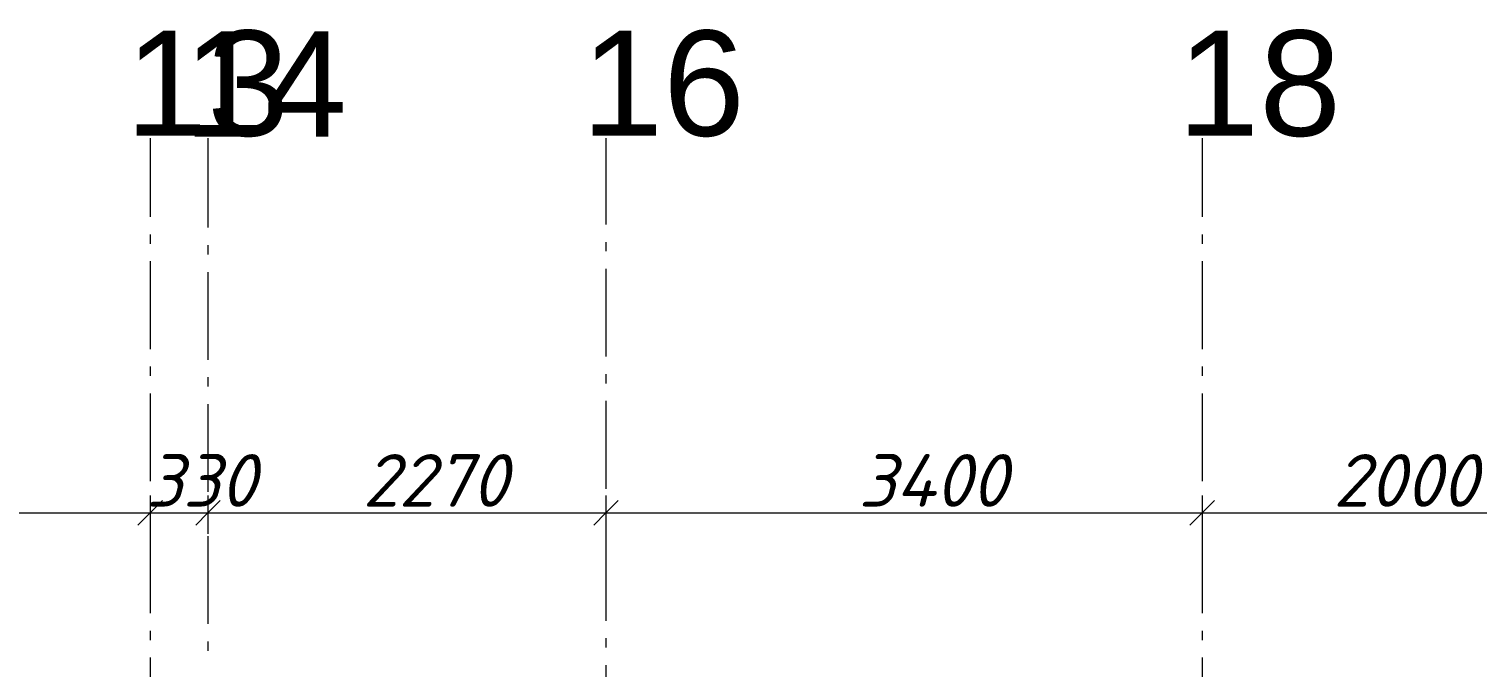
# Model space of a CAD drawing. Header units: millimetres. Extents: x -81576 to 1046824, y -248937 to 691537.
# Drawn here: x 120095 to 128354, y 682943 to 686580 of the extents above; entities that cross this region are included whole.
import ezdxf

# ---------------------------------------------------------------- set-up
doc = ezdxf.new("R2010")
doc.units = ezdxf.units.MM
doc.layers.add('PDF _Геометрия', color=7, linetype='Continuous', true_color=0x1d1d1d)
doc.layers.add('PDF _Текст', color=7, linetype='Continuous')
doc.styles.add('PDF ArialMT', font='arial.ttf')
doc.styles.add('PDF ISOCPEUR Italic', font='isocpeui.ttf')

msp = doc.modelspace()

# ---------------------------------------------------------------- linework, layer by layer
at = {"layer": 'PDF _Геометрия', "color": 7, "lineweight": 9}
for points in [[(120786, 685956.9), (120786, 685508.3)], [(121116, 685956.9), (121116, 685447.3)], [(123386, 685956.9), (123386, 685465.3)], [(126786, 685956.9), (126786, 685508.3)], [(120786, 685408.3), (120786, 685355.4)], [(123386, 685365.3), (123386, 685312.4)], [(126786, 685408.3), (126786, 685355.4)], [(121116, 685347.3), (121116, 685294.4)], [(120786, 685255.4), (120786, 684755.4)], [(121116, 685194.4), (121116, 684694.4)], [(123386, 685212.4), (123386, 684712.4)], [(126786, 685255.4), (126786, 684755.4)], [(120786, 684655.4), (120786, 684602.4)], [(126786, 684655.4), (126786, 684602.4)], [(121116, 684594.4), (121116, 684541.5)], [(123386, 684612.4), (123386, 684559.5)], [(120786, 684502.4), (120786, 684002.4)], [(123386, 684459.5), (123386, 683959.5)], [(126786, 684502.4), (126786, 684002.4)], [(121116, 684441.5), (121116, 683941.5)], [(120856, 683892), (120786, 683822), (120716, 683752)], [(120786, 683921), (120786, 683822), (120786, 683702)], [(120786, 683902.4), (120786, 683849.5)], [(121186, 683892), (121116, 683822), (121046, 683752)], [(121116, 683921), (121116, 683822), (121116, 683702)], [(123456, 683892), (123386, 683822), (123316, 683752)], [(123386, 683921), (123386, 683822), (123386, 683702)], [(126856, 683892), (126786, 683822), (126716, 683752)], [(126786, 683921), (126786, 683822), (126786, 683702)], [(126786, 683902.4), (126786, 683849.5)], [(117786, 683822), (120786, 683822), (121116, 683822), (123386, 683822), (126786, 683822), (128786, 683822), (129786, 683822), (132136, 683822), (134436, 683822), (135786, 683822), (138786, 683822), (142086, 683822), (144786, 683822), (145336, 683822), (146036, 683822), (148336, 683822), (149686, 683822), (150136, 683822), (154336, 683822), (156836, 683822), (157336, 683822), (162836, 683822)], [(121116, 683841.5), (121116, 683788.6)], [(123386, 683859.5), (123386, 683806.6)], [(120786, 683749.5), (120786, 683249.5)], [(126786, 683749.5), (126786, 683249.5)], [(121116, 683688.6), (121116, 683188.6)], [(123386, 683706.6), (123386, 683206.6)], [(120786, 683149.5), (120786, 683096.6)], [(126786, 683149.5), (126786, 683096.6)], [(121116, 683088.6), (121116, 683035.7)], [(123386, 683106.6), (123386, 683053.7)], [(120786, 682996.6), (120786, 682496.6)], [(126786, 682996.6), (126786, 682496.6)], [(123386, 682953.7), (123386, 682453.7)]]:
    msp.add_lwpolyline(points, dxfattribs=at)

# ---------------------------------------------------------------- texts
at = {"layer": 'PDF _Текст', "attachment_point": 4}
for s, insert, char_height, style in [('13', (120645.8, 686266.6), 600, 'PDF ArialMT'), ('14', (120975.8, 686266.6), 600, 'PDF ArialMT'), ('16', (123245.8, 686266.6), 600, 'PDF ArialMT'), ('18', (126645.8, 686266.6), 600, 'PDF ArialMT'), ('330', (120761.4, 684006.7), 300, 'PDF ISOCPEUR Italic'), ('2270', (121998.2, 684006.7), 300, 'PDF ISOCPEUR Italic'), ('3400', (124825.5, 684006.7), 300, 'PDF ISOCPEUR Italic'), ('2000', (127533.2, 684006.7), 300, 'PDF ISOCPEUR Italic')]:
    msp.add_mtext(s, dxfattribs=dict(at, insert=insert, char_height=char_height, style=style))

doc.saveas('drawing.dxf')
